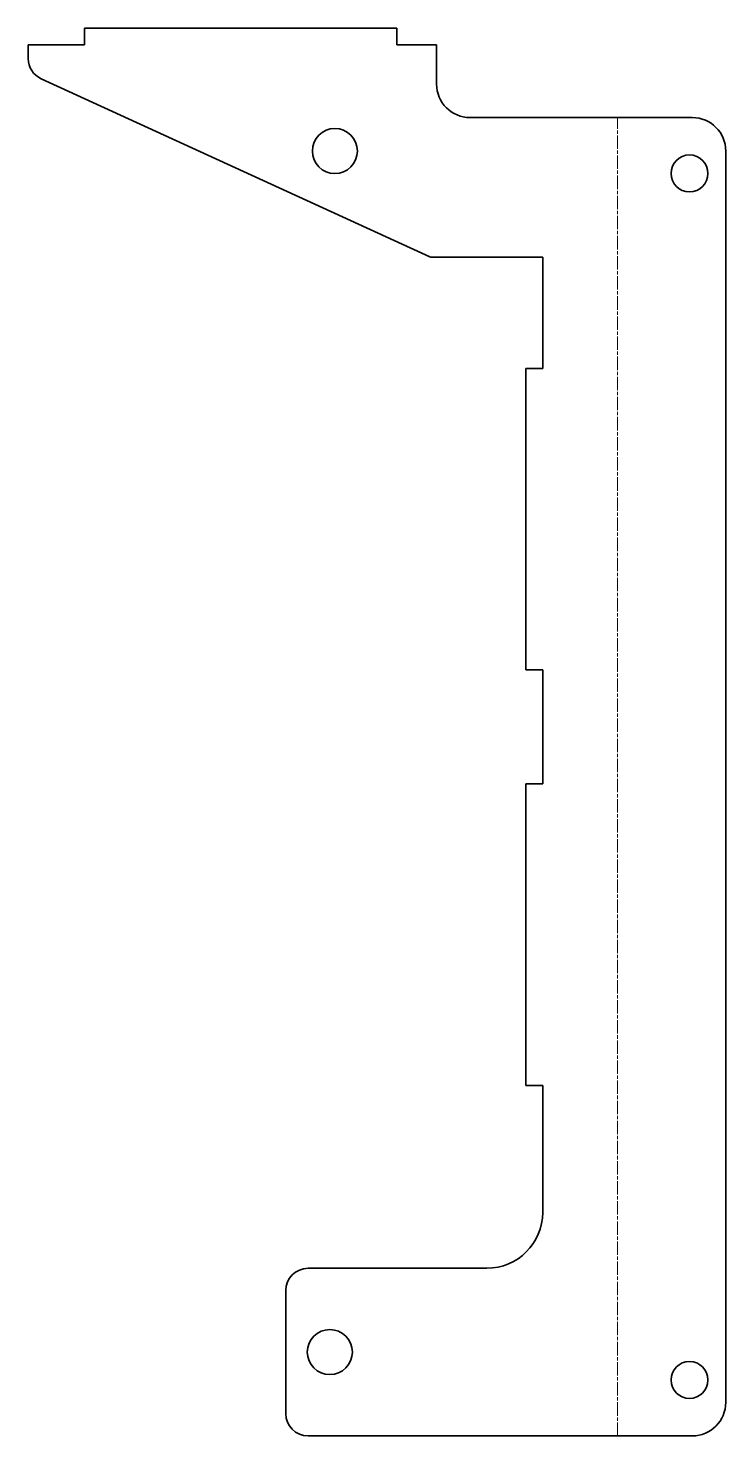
# Model space of a CAD drawing. Header units: inches. Extents: x 0 to 125, y 0 to 252.
import ezdxf

# ---------------------------------------------------------------- set-up
doc = ezdxf.new("R2010")
doc.units = ezdxf.units.IN
doc.header["$MEASUREMENT"] = 0
doc.linetypes.add('Chain', pattern=[13.68, 9.12, -1.14, 2.28, -1.14])
doc.layers.add('SIMUMAK Bend Centerline (ISO)', color=7, linetype='Chain', lineweight=9)
doc.layers.add('SIMUMAK Visible (ISO)', color=7, linetype='Continuous', lineweight=35)

# ---------------------------------------------------------------- blocks, each defined once
blk = doc.blocks.new('PED-AUT-06-ASSD01_Sheet_3_PED-AUT-06-ASSD01 (desplegada)')
at = {"layer": 'SIMUMAK Bend Centerline (ISO)', "ltscale": 0.263158}
blk.add_line((43.05, -126), (43.05, 110), dxfattribs=at)
at = {"layer": 'SIMUMAK Visible (ISO)'}
for p, q in [((-52.34, 126), (3.56, 126)), ((3.56, 126), (3.56, 123)), ((-52.34, 123), (-52.34, 126)), ((-62.44, 120.57), (-62.44, 123)), ((-62.44, 123), (-52.34, 123)), ((3.56, 123), (10.66, 123)), ((10.66, 123), (10.66, 116)), ((9.46, 85.09), (-60.11, 116.93)), ((56.44, 110), (16.66, 110)), ((62.44, -120), (62.44, 104)), ((29.66, 85), (9.88, 85)), ((29.66, 65.1), (29.66, 85)), ((26.66, 11.1), (26.66, 65.1)), ((26.66, 65.1), (29.66, 65.1)), ((29.66, 11.1), (26.66, 11.1)), ((29.66, -9.3), (29.66, 11.1)), ((26.66, -9.3), (26.66, -63.3)), ((29.66, -9.3), (26.66, -9.3)), ((26.66, -63.3), (29.66, -63.3)), ((29.66, -86), (29.66, -63.3)), ((-12.34, -96), (19.66, -96)), ((-16.34, -122), (-16.34, -100)), ((56.44, -126), (-12.34, -126))]:
    blk.add_line(p, q, dxfattribs=at)
for centre, radius in [((-7.54, 104), 4.03), ((55.94, 100), 3.3), ((-8.44, -111), 4.03), ((55.94, -116), 3.3)]:
    blk.add_circle(centre, radius, dxfattribs=at)
at = {"layer": 'SIMUMAK Visible (ISO)', "extrusion": (0, 0, -1)}
for centre, radius, start, end in [((58.44, 120.57), 4, 294.5935, 360), ((-56.44, 104), 6, 90, 180), ((-9.88, 86), 1, 270, 294.5935), ((12.34, -100), 4, 360, 90), ((-56.44, -120), 6, 180, 270), ((12.34, -122), 4, 270, 360)]:
    blk.add_arc(centre, radius, start, end, dxfattribs=at)
at = {"layer": 'SIMUMAK Visible (ISO)'}
for centre, radius, start, end in [((16.66, 116), 6, 180, 270), ((19.66, -86), 10, 270, 0)]:
    blk.add_arc(centre, radius, start, end, dxfattribs=at)

msp = doc.modelspace()

# ---------------------------------------------------------------- block references
msp.add_blockref('PED-AUT-06-ASSD01_Sheet_3_PED-AUT-06-ASSD01 (desplegada)', (62.44, 126))

doc.saveas('drawing.dxf')
